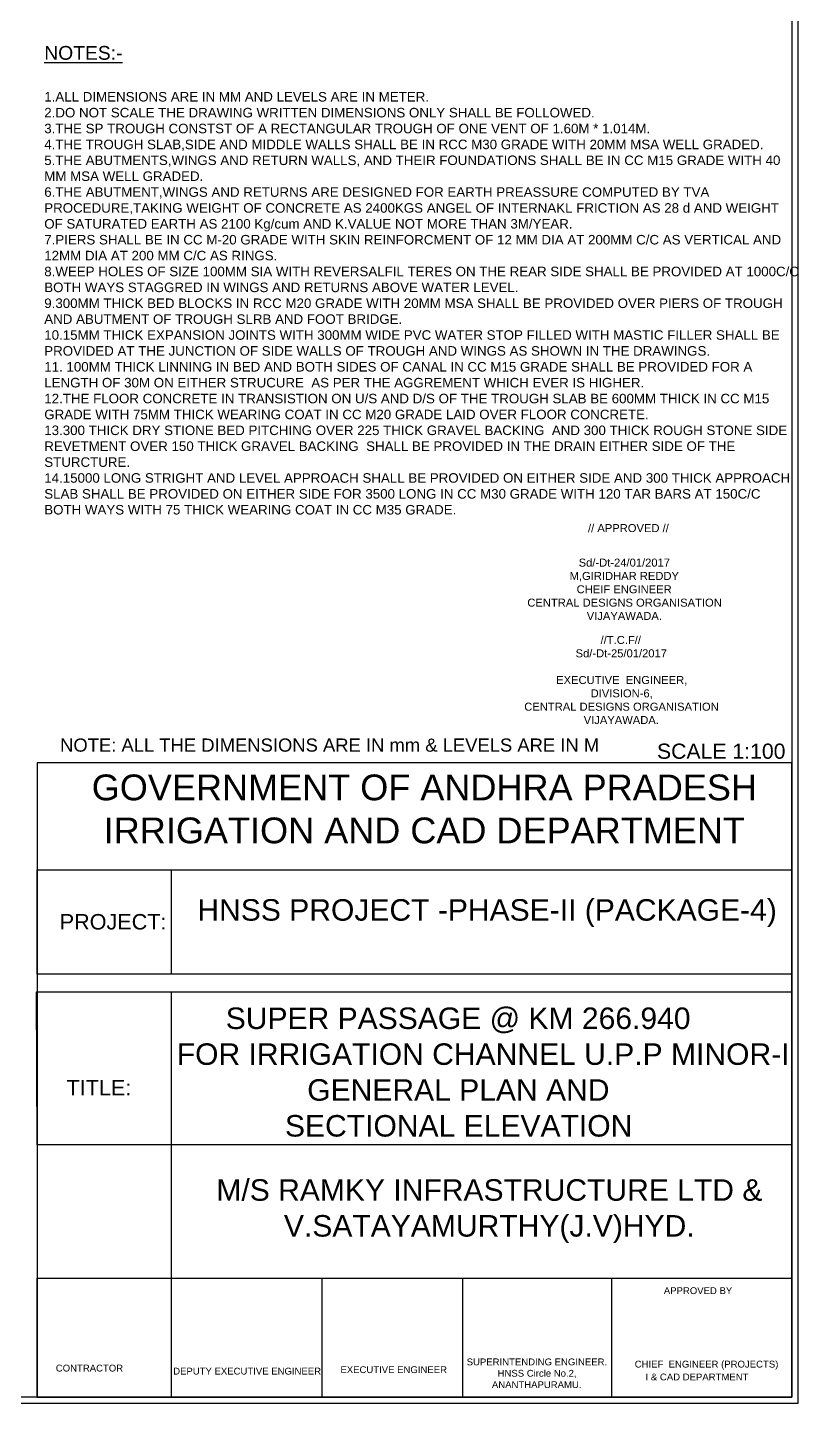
# Model space of a CAD drawing. Header units: millimetres. Extents: x 5124 to 6568637, y 2311 to 91879094.
# Drawn here: x 3510516 to 3521731, y 45927654 to 45947680 of the extents above; entities that cross this region are included whole.
import ezdxf

# ---------------------------------------------------------------- set-up
doc = ezdxf.new("R2010")
doc.units = ezdxf.units.MM
doc.header["$MEASUREMENT"] = 0
doc.layers.add('DRAWING', color=7, linetype='Continuous')
doc.layers.add('TEXT', color=7, linetype='Continuous')
doc.styles.get("Standard").update_dxf_attribs({"font": 'arial.ttf', "height": 120})

msp = doc.modelspace()

# ---------------------------------------------------------------- linework, layer by layer
at = {"layer": 'DRAWING'}
for points in [[(3470047, 45961842), (3521724, 45961842), (3521724, 45927654), (3470047, 45927654)], [(3470137.5, 45961751.5), (3521633.5, 45961751.5), (3521633.5, 45927744.5), (3470137.5, 45927744.5)]]:
    msp.add_lwpolyline(points, close=True, dxfattribs=at)
at = {"layer": 'TEXT'}
for points in [[(3521633.5, 45936977.4), (3510656.1, 45936977.4), (3510656.1, 45927744.5), (3521633.5, 45927744.5)], [(3510656.1, 45935422), (3521633.5, 45935422), (3521633.5, 45933900), (3510656.1, 45933900)], [(3510648.5, 45933642.9), (3521633.6, 45933642.9), (3521633.5, 45931420.7), (3510656.1, 45931420.7)], [(3510656.1, 45929476.9), (3521633.5, 45929476.9), (3521633.5, 45927744.5), (3510656.1, 45927744.5)]]:
    msp.add_lwpolyline(points, close=True, dxfattribs=at)
for points in [[(3512605.4, 45935422), (3512605.4, 45933900)], [(3512605.4, 45933629.1), (3512605.4, 45927744.5)], [(3514798.8, 45929476.9), (3514798.8, 45927744.5)], [(3516841.2, 45929476.9), (3516841.2, 45927744.5)], [(3519010.2, 45929476.9), (3519010.2, 45927744.5)]]:
    msp.add_lwpolyline(points, dxfattribs=at)

# ---------------------------------------------------------------- texts
for s, height, p in [('// APPROVED //', 116.463, (3518669.8, 45940336.5)), ('SCALE 1:100', 220.852, (3519672.9, 45937037.2)), ('APPROVED BY', 99.362, (3519772.6, 45929246.1)), ('CONTRACTOR', 99.36, (3510927.2, 45928119.2)), ('I & CAD DEPARTMENT', 99.362, (3519507.4, 45927990.3))]:
    msp.add_text(s, height=height, dxfattribs=at).set_placement(p)
at = {"layer": 'TEXT', "attachment_point": 1}
for s, insert, char_height, width in [('{\\H1.4486x;\\LNOTES:-\\P\\P}1.ALL DIMENSIONS ARE IN MM AND LEVELS ARE IN METER.\\P2.DO NOT SCALE THE DRAWING WRITTEN DIMENSIONS ONLY SHALL BE FOLLOWED.\\P3.THE SP TROUGH CONSTST OF A RECTANGULAR TROUGH OF ONE VENT OF 1.60M * 1.014M.\\P4.THE TROUGH SLAB,SIDE AND MIDDLE WALLS SHALL BE IN RCC M30 GRADE WITH 20MM MSA WELL GRADED.\\P5.THE ABUTMENTS,WINGS AND RETURN WALLS, AND THEIR FOUNDATIONS SHALL BE IN CC M15 GRADE WITH 40 MM MSA WELL GRADED.\\P6.THE ABUTMENT,WINGS AND RETURNS ARE DESIGNED FOR EARTH PREASSURE COMPUTED BY TVA PROCEDURE,TAKING WEIGHT OF CONCRETE AS 2400KGS ANGEL OF INTERNAKL FRICTION AS 28 d AND WEIGHT OF SATURATED EARTH AS 2100 Kg/cum AND K.VALUE NOT MORE THAN 3M/YEAR.\\P7.PIERS SHALL BE IN CC M-20 GRADE WITH SKIN REINFORCMENT OF 12 MM DIA AT 200MM C/C AS VERTICAL AND 12MM DIA AT 200 MM C/C AS RINGS.\\P8.WEEP HOLES OF SIZE 100MM SIA WITH REVERSALFIL TERES ON THE REAR SIDE SHALL BE PROVIDED AT 1000C/C BOTH WAYS STAGGRED IN WINGS AND RETURNS ABOVE WATER LEVEL.\\P9.300MM THICK BED BLOCKS IN RCC M20 GRADE WITH 20MM MSA SHALL BE PROVIDED OVER PIERS OF TROUGH AND ABUTMENT OF TROUGH SLRB AND FOOT BRIDGE.\\P10.15MM THICK EXPANSION JOINTS WITH 300MM WIDE PVC WATER STOP FILLED WITH MASTIC FILLER SHALL BE PROVIDED AT THE JUNCTION OF SIDE WALLS OF TROUGH AND WINGS AS SHOWN IN THE DRAWINGS.\\P11. 100MM THICK LINNING IN BED AND BOTH SIDES OF CANAL IN CC M15 GRADE SHALL BE PROVIDED FOR A LENGTH OF 30M ON EITHER STRUCURE  AS PER THE AGGREMENT WHICH EVER IS HIGHER.\\P12.THE FLOOR CONCRETE IN TRANSISTION ON U/S AND D/S OF THE TROUGH SLAB BE 600MM THICK IN CC M15 GRADE WITH 75MM THICK WEARING COAT IN CC M20 GRADE LAID OVER FLOOR CONCRETE.\\P13.300 THICK DRY STIONE BED PITCHING OVER 225 THICK GRAVEL BACKING  AND 300 THICK ROUGH STONE SIDE REVETMENT OVER 150 THICK GRAVEL BACKING  SHALL BE PROVIDED IN THE DRAIN EITHER SIDE OF THE STURCTURE.\\P14.15000 LONG STRIGHT AND LEVEL APPROACH SHALL BE PROVIDED ON EITHER SIDE AND 300 THICK APPROACH SLAB SHALL BE PROVIDED ON EITHER SIDE FOR 3500 LONG IN CC M30 GRADE WITH 120 TAR BARS AT 150C/C BOTH WAYS WITH 75 THICK WEARING COAT IN CC M35 GRADE.', (3510759, 45947411.5), 138.6776, 10965.092), ('\\pi896.85;Sd/-Dt-24/01/2017\\P\\pi765.49;M,GIRIDHAR REDDY\\P\\pi867.81;CHEIF ENGINEER \\P\\pi150.21;CENTRAL DESIGNS ORGANISATION\\P\\pi1014.7;VIJAYAWADA. ', (3517636.4, 45939950.5), 116.463, 3108.547), ('\\pi1260.5;//T.C.F//\\P\\pi896.85;Sd/-Dt-25/01/2017\\P\\pi1554.3;\\P\\pi614.15;EXECUTIVE  ENGINEER,\\P\\pi1115.8;DIVISION-6,\\P\\pi150.21;CENTRAL DESIGNS ORGANISATION\\P\\pi1014.7;VIJAYAWADA. ', (3517592, 45938824.2), 116.463, 3108.547), ('NOTE: ALL THE DIMENSIONS ARE IN mm & LEVELS ARE IN M', (3510989.6, 45937332.3), 191.729, 7825.409), ('PROJECT:', (3510983.8, 45934777.5), 224.87, 2098.154), ('\\pi1497.1;SUPER PASSAGE @ KM 266.940\\P\\pi55.478;      FOR IRRIGATION CHANNEL U.P.P MINOR-I                         \\P\\pi2682.4;GENERAL PLAN AND \\P\\pi2358.9;SECTIONAL ELEVATION', (3511902, 45933417), 313.006, 9716.565), ('TITLE:', (3511083.2, 45932362.6), 224.87, 1219.406), ('\\pi1699.3;M/S RAMKY INFRASTRUCTURE LTD &\\P\\pi2681.9;V.SATAYAMURTHY(J.V)HYD.', (3511563.6, 45930917.6), 313.006, 11300.428), ('\\pi709.97;SUPERINTENDING ENGINEER.\\P\\pi1159.8;HNSS Circle No.2,\\P\\pi1077.1;ANANTHAPURAMU.', (3516194.4, 45928308.8), 99.362, 3445.474), ('CHIEF  ENGINEER (PROJECTS)', (3519348.9, 45928276.2), 99.362, 2238.423), ('DEPUTY EXECUTIVE ENGINEER  ', (3512634.4, 45928174.4), 99.362, 2790.632), ('  EXECUTIVE ENGINEER  ', (3514990.7, 45928195.9), 99.362, 2790.632)]:
    msp.add_mtext(s, dxfattribs=dict(at, insert=insert, char_height=char_height, width=width))
at = {"layer": 'TEXT', "color": 7, "width": 10711.85, "attachment_point": 5}
for s, insert, char_height in [('GOVERNMENT OF ANDHRA PRADESH\\PIRRIGATION AND CAD DEPARTMENT', (3516288.8, 45936304.7), 375.607), ('HNSS PROJECT -PHASE-II (PACKAGE-4)', (3517201.6, 45934790.2), 313.006)]:
    msp.add_mtext(s, dxfattribs=dict(at, insert=insert, char_height=char_height))

doc.saveas('drawing.dxf')
